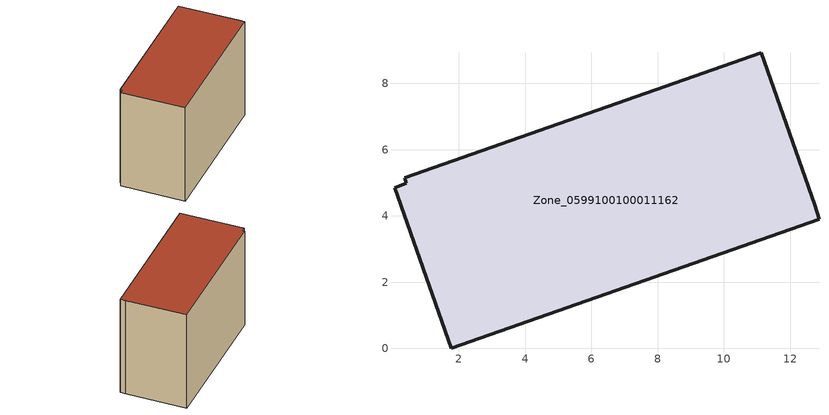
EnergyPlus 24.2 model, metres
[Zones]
Zone_0599100100011162
 floor ground (C_G): 0.06,4.85 0.41,4.98 0.36,5.15 11.13,8.93 12.75,4.34 12.87,3.9 1.77,0 z0
 wall outside (C_F): 0.36,5.15 0.41,4.98 0.06,4.85 1.77,0 12.87,3.9 12.75,4.34 11.13,8.93 0.36,5.15 z0:8.45
 roof outside (C_R): 0.41,4.98 0.06,4.85 1.77,0 12.87,3.9 12.75,4.34 11.13,8.93 0.36,5.15 z8.45
[BUILDING]
Pand.0599100100011162: North Axis=0; Terrain=City; Loads Convergence Tolerance Value=0.04; Temperature Convergence Tolerance Value=0.4; Solar Distribution=FullExterior; Maximum Number of Warmup Days=25; Minimum Number of Warmup Days=1
[Site:Location]
Rotterdam.The.Hague.AP_ZH_NLD Design_Conditions: Latitude=51.96; Longitude=4.45; Time Zone=1; Elevation=-4.5
[SITE:GROUNDTEMPERATURE:BUILDINGSURFACE]
18, 18, 18, 18, 18, 18, 18, 18, 18, 18, 18, 18
[MATERIAL] Thermal Absorptance=0.9; Solar Absorptance=0.7; Visible Absorptance=0.7
Name | Roughness | Thickness | Conductivity | Density | Specific Heat
G.TC.2015-2018 | MediumSmooth | 0.15 | 0.0428571 | 540 | 1210
F.TC.2015-2018 | Rough | 0.3 | 0.0666667 | 1920 | 840
R.TC.2015-2018 | MediumRough | 0.2 | 0.0333333 | 1500 | 1000
[CONSTRUCTION]
C_G: G.TC.2015-2018
C_F: F.TC.2015-2018
C_R: R.TC.2015-2018
[ZONE]
Zone_0599100100011162: Type=1; Multiplier=1; Ceiling Height=Autocalculate; Volume=Autocalculate; Floor Area=autocalculate; Part of Total Floor Area=Yes
[ZONEINFILTRATION:DESIGNFLOWRATE]
Infil_Zone_0599100100011162: Zone or ZoneList or Space or SpaceList=Zone_0599100100011162; Schedule=AlwaysOn; Design Flow Rate Calculation Method=Flow/Area; Flow Rate per Floor Area=0.0015; Constant Term Coefficient=1; Temperature Term Coefficient=0; Velocity Term Coefficient=0; Velocity Squared Term Coefficient=0
[HVACTEMPLATE:ZONE:IDEALLOADSAIRSYSTEM]
Zone_0599100100011162: Maximum Heating Supply Air Temperature=50; Minimum Cooling Supply Air Temperature=13; Maximum Heating Supply Air Humidity Ratio=0.0156; Minimum Cooling Supply Air Humidity Ratio=0.0077; Heating Limit=NoLimit; Cooling Limit=NoLimit; Dehumidification Control Type=ConstantSensibleHeatRatio; Cooling Sensible Heat Ratio=0.7; Dehumidification Setpoint=60; Humidification Control Type=None; Humidification Setpoint=30; Outdoor Air Method=None; Outdoor Air Flow Rate per Person=0.00944; Outdoor Air Flow Rate per Zone Floor Area=0; Outdoor Air Flow Rate per Zone=0; Demand Controlled Ventilation Type=None; Outdoor Air Economizer Type=NoEconomizer; Heat Recovery Type=None; Sensible Heat Recovery Effectiveness=0.7; Latent Heat Recovery Effectiveness=0.65
[ZONECONTROL:THERMOSTAT]
ThermostatControl_Zone_0599100100011162: Zone or ZoneList=Zone_0599100100011162; Control Type Schedule=DualSetpointControlType; Control 1=Thermostat_Zone_0599100100011162; Temperature Difference Between Cutout And Setpoint=0
[THERMOSTATSETPOINT:DUALSETPOINT]
Thermostat_Zone_0599100100011162: Heating Setpoint Temperature Schedule=HeatingSetpoint_Zone_0599100100011162; Cooling Setpoint Temperature Schedule=CoolingSetpoint_Zone_0599100100011162
[SCHEDULE:COMPACT]
HeatingSetpoint_Zone_0599100100011162: Through: 12/31, For: AllDays, Until: 24:00, 21
CoolingSetpoint_Zone_0599100100011162: Through: 12/31, For: AllDays, Until: 24:00, 24
DualSetpointControlType: Through: 12/31, For: AllDays, Until: 24:00, 4
AlwaysOn: Through: 12/31, For: AllDays, Until: 24:00, 1
